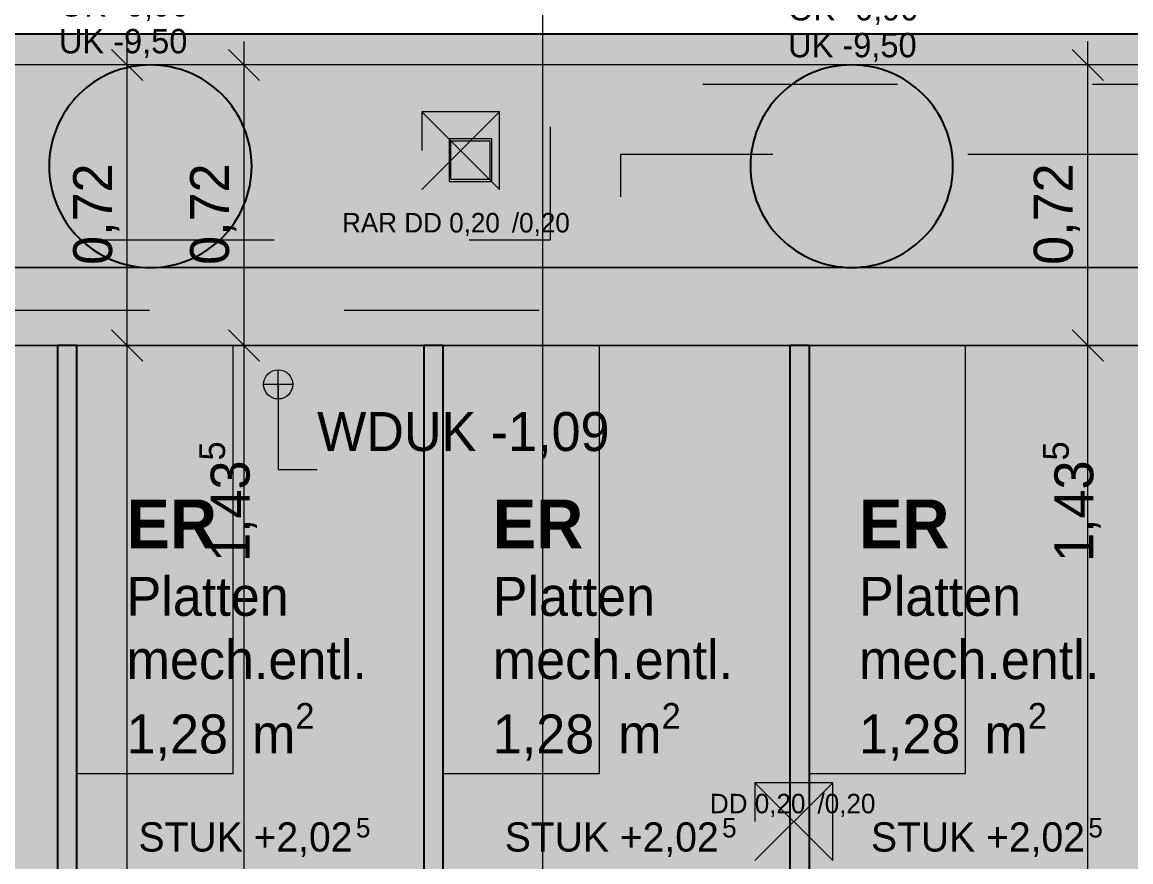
# Model space of a CAD drawing. Header units: metres. Extents: x -14 to 130, y -38 to 4.
# Drawn here: x 4.664 to 7.51, y -2.126 to 0.03 of the extents above; entities that cross this region are included whole.
import ezdxf

# ---------------------------------------------------------------- set-up
doc = ezdxf.new("R2010")
doc.units = ezdxf.units.M
doc.header["$MEASUREMENT"] = 0
doc.linetypes.add('Untersicht', pattern=[0.001, 0.0005, -0.0005])
for name, color, linetype in [('-1._KG PP_3_111 Bohrpfahl - ReGeBe', 7, 'Continuous'), ('-1._KG PP_3_111 Wand Aussen - Bohrpfahlwand 80', 7, 'Continuous'), ('-1._KG PP_3_130 Wand Innen', 7, 'Continuous'), ('-1._KG PP_3_210 Decke', 7, 'Continuous'), ('-1._KG PP_3_220 Bodenaufbau', 7, 'Continuous'), ('-1._KG PP_3_270 Deckendurchbruchsymbol', 7, 'Continuous'), ('-1._KG PP_3_520 Fixeinbauten', 7, 'Continuous'), ('-1._KG PP_3_810 Raum', 7, 'Continuous'), ('-1._KG PP_3_950 Polierplan Bemaßung', 7, 'Continuous'), ('-1._KG PP_3_Bemaßen_Sperrmaß 2D', 7, 'Continuous'), ('-1._KG PP_3_Gelände_Beschriftung Gelände', 7, 'Continuous'), ('-1._KG PP_3_Kataster Grenzen_Grundstücksgrenze', 7, 'Continuous'), ('-1._KG PP_3_Kataster Grenzpunkte_Grenzpunkt (GP) Hausecke_Kennzeichen', 7, 'Continuous'), ('-1._KG PP_3_Kataster Grenzpunkte_Grenzpunkt (GP) Zeichen im Fels_Kennzeichen', 7, 'Continuous'), ('-1._KG PP_3_Neubau_840 Baulinien', 7, 'Continuous')]:
    doc.layers.add(name, color=color, linetype=linetype)
doc.styles.add('ERSTELLTER_STIL_5', font='')
doc.styles.add('ERSTELLTER_STIL_9', font='')
doc.styles.get('ERSTELLTER_STIL_5').set_extended_font_data('Eurostile')
doc.styles.get('ERSTELLTER_STIL_9').set_extended_font_data('Eurostile', bold=True)
doc.linetypes.add('GAS', pattern='A,0,[1,415_260415_PP_VA_1_2 -1 KG1.Shx,S=0.186508,R=0,X=0,Y=0],-26.5,0', length=26.5)
doc.linetypes.add('Grenze Grundstück', pattern='A,0,[2,415_260415_PP_VA_1_2 -1 KG1.Shx,S=0.00031746,R=0,X=0,Y=0],-0.04,0', length=0.04)

msp = doc.modelspace()

# ---------------------------------------------------------------- hatches: boundary and pattern name
at = {"layer": '-1._KG PP_3_111 Bohrpfahl - ReGeBe', "linetype": 'Continuous', "lineweight": 13, "true_color": 0x3f7f02}
for points in [[(4.7335, -0.34, 0.414214), (4.9935, -0.6, 0.414214), (5.2535, -0.34, 0.414214), (4.9935, -0.08, 0.414214)], [(6.5335, -0.3399, 0.414214), (6.7935, -0.5999, 0.414214), (7.0535, -0.3399, 0.414214), (6.7935, -0.0799, 0.414214)]]:
    msp.add_hatch(color=76, dxfattribs=at).paths.add_polyline_path(points)
at = {"layer": '-1._KG PP_3_111 Wand Aussen - Bohrpfahlwand 80', "linetype": 'Continuous', "lineweight": 13, "true_color": 0xaa6446}
msp.add_hatch(color=25, dxfattribs=at).paths.add_polyline_path([(1.0654, 0), (1.0654, -0.08), (1.3934, -0.08), (3.1933, -0.08), (4.9932, -0.08), (4.9938, -0.08), (6.793, -0.08), (6.794, -0.08), (8.5929, -0.08), (8.5935, -0.0799), (8.5941, -0.08), (10.3928, -0.08), (10.3935, -0.0799), (10.3942, -0.08), (12.1927, -0.08), (12.1935, -0.0799), (12.1943, -0.08), (13.9925, -0.08), (13.9935, -0.0799), (13.9945, -0.08), (15.505, -0.08), (15.505, 0)])
at = {"layer": '-1._KG PP_3_111 Wand Aussen - Bohrpfahlwand 80', "linetype": 'Continuous', "lineweight": 13, "true_color": 0x3f7f02}
for points in [[(1.0654, -0.08), (1.0654, -0.6), (15.505, -0.6), (15.505, -0.08), (13.9945, -0.08), (14.0608, -0.0887), (14.1235, -0.1147), (14.1773, -0.156), (14.2187, -0.2099), (14.2446, -0.2726), (14.2535, -0.3399), (14.2446, -0.4072), (14.2187, -0.4699), (14.1773, -0.5237), (14.1235, -0.565), (14.0608, -0.591), (13.9935, -0.5999), (13.9262, -0.591), (13.8635, -0.565), (13.8096, -0.5237), (13.7683, -0.4699), (13.7424, -0.4072), (13.7335, -0.3399), (13.7424, -0.2726), (13.7683, -0.2099), (13.8096, -0.156), (13.8635, -0.1147), (13.9262, -0.0887), (13.9925, -0.08), (12.1943, -0.08), (12.2608, -0.0887), (12.3235, -0.1147), (12.3773, -0.156), (12.4187, -0.2099), (12.4446, -0.2726), (12.4535, -0.3399), (12.4446, -0.4072), (12.4187, -0.4699), (12.3773, -0.5237), (12.3235, -0.5651), (12.2608, -0.591), (12.1935, -0.5999), (12.1262, -0.591), (12.0635, -0.5651), (12.0096, -0.5237), (11.9683, -0.4699), (11.9424, -0.4072), (11.9335, -0.3399), (11.9424, -0.2726), (11.9683, -0.2099), (12.0096, -0.156), (12.0635, -0.1147), (12.1262, -0.0887), (12.1927, -0.08), (10.3942, -0.08), (10.4608, -0.0888), (10.5235, -0.1147), (10.5773, -0.1561), (10.6187, -0.2099), (10.6446, -0.2726), (10.6535, -0.3399), (10.6446, -0.4072), (10.6187, -0.4699), (10.5773, -0.5238), (10.5235, -0.5651), (10.4608, -0.591), (10.3935, -0.5999), (10.3262, -0.591), (10.2635, -0.5651), (10.2096, -0.5238), (10.1683, -0.4699), (10.1424, -0.4072), (10.1335, -0.3399), (10.1424, -0.2726), (10.1683, -0.2099), (10.2096, -0.1561), (10.2635, -0.1147), (10.3262, -0.0888), (10.3928, -0.08), (8.5941, -0.08), (8.6608, -0.0888), (8.7235, -0.1148), (8.7773, -0.1561), (8.8187, -0.2099), (8.8446, -0.2726), (8.8535, -0.3399), (8.8446, -0.4072), (8.8187, -0.4699), (8.7773, -0.5238), (8.7235, -0.5651), (8.6608, -0.5911), (8.5935, -0.5999), (8.5262, -0.5911), (8.4635, -0.5651), (8.4096, -0.5238), (8.3683, -0.4699), (8.3424, -0.4072), (8.3335, -0.3399), (8.3424, -0.2726), (8.3683, -0.2099), (8.4096, -0.1561), (8.4635, -0.1148), (8.5262, -0.0888), (8.5929, -0.08), (6.794, -0.08), (6.8608, -0.0888), (6.9235, -0.1148), (6.9773, -0.1561), (7.0187, -0.2099), (7.0446, -0.2726), (7.0535, -0.3399), (7.0446, -0.4072), (7.0187, -0.4699), (6.9773, -0.5238), (6.9235, -0.5651), (6.8608, -0.5911), (6.7935, -0.5999), (6.7262, -0.5911), (6.6635, -0.5651), (6.6096, -0.5238), (6.5683, -0.4699), (6.5424, -0.4072), (6.5335, -0.3399), (6.5424, -0.2726), (6.5683, -0.2099), (6.6096, -0.1561), (6.6635, -0.1148), (6.7262, -0.0888), (6.793, -0.08), (4.9938, -0.08), (5.0608, -0.0888), (5.1235, -0.1148), (5.1773, -0.1561), (5.2187, -0.21), (5.2446, -0.2727), (5.2535, -0.34), (5.2446, -0.4072), (5.2187, -0.47), (5.1773, -0.5238), (5.1235, -0.5651), (5.0608, -0.5911), (4.9935, -0.6), (4.9262, -0.5911), (4.8635, -0.5651), (4.8096, -0.5238), (4.7683, -0.47), (4.7424, -0.4072), (4.7335, -0.34), (4.7424, -0.2727), (4.7683, -0.21), (4.8096, -0.1561), (4.8635, -0.1148), (4.9262, -0.0888), (4.9932, -0.08), (3.1937, -0.08), (3.2608, -0.0888), (3.3235, -0.1148), (3.3773, -0.1561), (3.4187, -0.21), (3.4446, -0.2727), (3.4535, -0.34), (3.4446, -0.4073), (3.4187, -0.47), (3.3773, -0.5238), (3.3235, -0.5651), (3.2608, -0.5911), (3.1935, -0.6), (3.1262, -0.5911), (3.0635, -0.5651), (3.0096, -0.5238), (2.9683, -0.47), (2.9424, -0.4073), (2.9335, -0.34), (2.9424, -0.2727), (2.9683, -0.21), (3.0096, -0.1561), (3.0635, -0.1148), (3.1262, -0.0888), (3.1933, -0.08), (1.3936, -0.08), (1.4608, -0.0888), (1.5235, -0.1148), (1.5773, -0.1561), (1.6187, -0.21), (1.6446, -0.2727), (1.6535, -0.34), (1.6446, -0.4073), (1.6187, -0.47), (1.5773, -0.5238), (1.5235, -0.5652), (1.4608, -0.5911), (1.3935, -0.6), (1.3262, -0.5911), (1.2635, -0.5652), (1.2096, -0.5238), (1.1683, -0.47), (1.1424, -0.4073), (1.1335, -0.34), (1.1424, -0.2727), (1.1683, -0.21), (1.2096, -0.1561), (1.2635, -0.1148), (1.3262, -0.0888), (1.3934, -0.08)], [(15.505, -0.6), (1.0654, -0.6), (1.0654, -0.8), (15.505, -0.8)]]:
    msp.add_hatch(color=76, dxfattribs=at).paths.add_polyline_path(points)
at = {"layer": '-1._KG PP_3_130 Wand Innen', "linetype": 'Continuous', "lineweight": 0, "true_color": 0x373737}
for points in [[(4.755, -0.8), (4.755, -2.235), (4.805, -2.235), (4.805, -0.8)], [(5.695, -0.8), (5.695, -2.235), (5.745, -2.235), (5.745, -0.8)], [(6.635, -0.8), (6.635, -2.235), (6.685, -2.235), (6.685, -0.8)]]:
    msp.add_hatch(color=250, dxfattribs=at).paths.add_polyline_path(points)
at = {"layer": '-1._KG PP_3_Gelände_Beschriftung Gelände', "linetype": 'Continuous', "lineweight": 0, "true_color": 0x060c00}
h = msp.add_hatch(color=98, dxfattribs=at)
h.paths.add_polyline_path([(0.6022, -0.6), (0.6319, -8.705), (5.625, -8.705), (5.625, -3.705), (8.725, -3.705), (8.725, -5.925), (8.925, -5.925), (8.925, -5.905), (9.105, -5.905), (9.105, -4.225), (10.725, -4.225), (10.725, -5.905), (10.905, -5.905), (10.905, -6.225), (12.425, -6.225), (12.425, -9.355), (15.32, -9.355), (15.32, -8.955), (18.3552, -8.955), (18.383, -0.6)])
h.paths.add_polyline_path([(1.4029, -0.8), (1.4029, -1.4), (0.8029, -1.4), (0.8029, -0.8)], flags=0)
h.paths.add_polyline_path([(17.5774, -2.893), (17.5774, -2.293), (18.1774, -2.293), (18.1774, -2.893)], flags=0)
at = {"layer": '-1._KG PP_3_Kataster Grenzpunkte_Grenzpunkt (GP) Hausecke_Kennzeichen', "linetype": 'Continuous', "lineweight": 13, "true_color": 0xff6400}
for points in [[(5.3215, -0.9), (5.3215, -0.8625), (5.3072, -0.8654), (5.295, -0.8735), (5.2869, -0.8856), (5.284, -0.9)], [(5.3215, -0.9), (5.3215, -0.9375), (5.3359, -0.9346), (5.348, -0.9265), (5.3561, -0.9144), (5.359, -0.9)]]:
    msp.add_hatch(color=30, dxfattribs=at).paths.add_polyline_path(points)

# ---------------------------------------------------------------- linework, layer by layer
at = {"layer": '-1._KG PP_3_111 Bohrpfahl - ReGeBe', "color": 7, "linetype": 'Continuous', "lineweight": 25, "ltscale": 1000, "flags": 128}
for points in [[(4.7335, -0.34, 0.414214), (4.9935, -0.6, 0.414214), (5.2535, -0.34, 0.414214), (4.9935, -0.08, 0.414214)], [(6.5335, -0.3399, 0.414214), (6.7935, -0.5999, 0.414214), (7.0535, -0.3399, 0.414214), (6.7935, -0.0799, 0.414214)]]:
    msp.add_lwpolyline(points, format="xyb", close=True, dxfattribs=at)
at = {"layer": '-1._KG PP_3_111 Wand Aussen - Bohrpfahlwand 80', "color": 7, "linetype": 'Continuous', "lineweight": 13, "ltscale": 1000}
for p, q in [((4.9932, -0.08), (3.1937, -0.08)), ((6.793, -0.08), (4.9938, -0.08)), ((8.5929, -0.08), (6.794, -0.08))]:
    msp.add_line(p, q, dxfattribs=at)
at = {"layer": '-1._KG PP_3_111 Wand Aussen - Bohrpfahlwand 80', "color": 7, "linetype": 'Continuous', "lineweight": 18, "ltscale": 1000}
msp.add_line((1.0654, -0.6), (15.505, -0.6), dxfattribs=at)
at = {"layer": '-1._KG PP_3_111 Wand Aussen - Bohrpfahlwand 80', "color": 7, "linetype": 'Continuous', "lineweight": 13, "ltscale": 1000, "flags": 128}
msp.add_lwpolyline([(15.505, 0), (1.0654, 0)], dxfattribs=at)
at = {"layer": '-1._KG PP_3_111 Wand Aussen - Bohrpfahlwand 80', "color": 7, "linetype": 'Continuous', "lineweight": 18, "ltscale": 1000, "flags": 128}
msp.add_lwpolyline([(1.0654, -0.8), (15.505, -0.8)], dxfattribs=at)
at = {"layer": '-1._KG PP_3_130 Wand Innen', "color": 7, "linetype": 'Continuous', "lineweight": 25, "ltscale": 1000, "flags": 128}
for points in [[(4.755, -0.8), (4.755, -2.235)], [(4.805, -0.8), (4.755, -0.8)], [(4.805, -2.235), (4.805, -0.8)], [(5.695, -0.8), (5.695, -2.235)], [(5.745, -0.8), (5.695, -0.8)], [(5.745, -2.235), (5.745, -0.8)], [(6.635, -0.8), (6.635, -2.235)], [(6.685, -0.8), (6.635, -0.8)], [(6.685, -2.235), (6.685, -0.8)]]:
    msp.add_lwpolyline(points, dxfattribs=at)
at = {"layer": '-1._KG PP_3_210 Decke', "color": 7, "linetype": 'Untersicht', "lineweight": 13, "ltscale": 1000, "true_color": 0xf4f4f4, "flags": 128}
msp.add_lwpolyline([(0.1437, -3.735), (5.425, -3.735), (5.425, -3.505), (8.725, -3.505), (8.725, -0.13), (6.02, -0.13), (6.02, -0.53), (0.1319, -0.53)], close=True, dxfattribs=at)
at = {"layer": '-1._KG PP_3_220 Bodenaufbau', "color": 7, "linetype": 'Untersicht', "lineweight": 13, "ltscale": 1000, "true_color": 0xf4f4f4, "flags": 128}
msp.add_lwpolyline([(0.3237, -3.735), (8.745, -3.735), (8.745, -0.31), (6.2, -0.31), (6.2, -0.71), (0.3126, -0.71)], close=True, dxfattribs=at)
at = {"layer": '-1._KG PP_3_220 Bodenaufbau', "color": 7, "linetype": 'Continuous', "lineweight": 18, "ltscale": 1000, "flags": 128}
msp.add_lwpolyline([(3.815, -0.8), (3.815, -1.965), (0.8072, -1.965), (0.8312, -8.5021), (0.8312, -8.505), (5.425, -8.505), (5.425, -3.505), (8.925, -3.505), (8.925, -3.845), (11.105, -3.845), (11.105, -6.225), (15.12, -6.225), (15.12, -8.955), (18.1552, -8.955), (18.1754, -2.893), (17.5774, -2.893), (17.5774, -2.293), (18.1774, -2.293), (18.1824, -0.8)], close=True, dxfattribs=at)
at = {"layer": '-1._KG PP_3_270 Deckendurchbruchsymbol', "color": 7, "linetype": 'Untersicht', "lineweight": 13, "ltscale": 1000}
for p, q in [((5.69, -0.4), (5.89, -0.2)), ((5.69, -0.2), (5.89, -0.4)), ((6.545, -2.1225), (6.745, -1.9225)), ((6.545, -1.9225), (6.745, -2.1225))]:
    msp.add_line(p, q, dxfattribs=at)
at = {"layer": '-1._KG PP_3_270 Deckendurchbruchsymbol', "color": 7, "linetype": 'Untersicht', "lineweight": 13, "ltscale": 1000, "flags": 128}
for points in [[(5.89, -0.4), (5.89, -0.2), (5.69, -0.2), (5.69, -0.4)], [(6.745, -2.1225), (6.745, -1.9225), (6.545, -1.9225), (6.545, -2.1225)]]:
    msp.add_lwpolyline(points, close=True, dxfattribs=at)
at = {"layer": '-1._KG PP_3_520 Fixeinbauten', "color": 8, "linetype": 'Continuous', "lineweight": 13, "ltscale": 1000, "flags": 128}
for points in [[(5.205, -0.8), (5.205, -1.9), (4.805, -1.9), (4.805, -0.8)], [(6.145, -0.8), (6.145, -1.9), (5.745, -1.9), (5.745, -0.8)], [(7.085, -0.8), (7.085, -1.9), (6.685, -1.9), (6.685, -0.8)]]:
    msp.add_lwpolyline(points, close=True, dxfattribs=at)
at = {"layer": '-1._KG PP_3_Bemaßen_Sperrmaß 2D', "color": 5, "linetype": 'GAS', "lineweight": 0, "ltscale": 1000}
for p, q in [((6, 3), (6, -36)), ((-1.5, 0), (21, 0))]:
    msp.add_line(p, q, dxfattribs=at)
at = {"layer": '-1._KG PP_3_Gelände_Beschriftung Gelände', "color": 7, "linetype": 'Continuous', "lineweight": 13, "ltscale": 1000, "true_color": 0xf4f4f4, "flags": 128}
msp.add_lwpolyline([(0.6022, -0.6), (0.6319, -8.705), (5.625, -8.705), (5.625, -3.705), (8.725, -3.705), (8.725, -5.925), (8.925, -5.925), (8.925, -5.905), (9.105, -5.905), (9.105, -4.225), (10.725, -4.225), (10.725, -5.905), (10.905, -5.905), (10.905, -6.225), (12.425, -6.225), (12.425, -9.355), (15.32, -9.355), (15.32, -8.955), (18.3552, -8.955), (18.383, -0.6)], close=True, dxfattribs=at)
at = {"layer": '-1._KG PP_3_Kataster Grenzen_Grundstücksgrenze', "color": 8, "linetype": 'Continuous', "lineweight": 13, "ltscale": 1000}
msp.add_line((0.12, 0), (14.91, -0.0004), dxfattribs=at)
at = {"layer": '-1._KG PP_3_Kataster Grenzpunkte_Grenzpunkt (GP) Hausecke_Kennzeichen', "color": 76, "linetype": 'Continuous', "lineweight": 13, "ltscale": 1000, "true_color": 0x3f7f02}
for p, q in [((4.9339, -0.08), (4.9339, -0.02)), ((4.9739, -0.12), (4.8939, -0.04)), ((5.0089, -0.08), (4.8589, -0.08)), ((4.9339, -0.8), (4.9339, -0.08)), ((4.8939, -0.76), (4.9739, -0.84)), ((5.0089, -0.8), (4.8589, -0.8)), ((4.9339, -6.045), (4.9339, -0.8))]:
    msp.add_line(p, q, dxfattribs=at)
at = {"layer": '-1._KG PP_3_Kataster Grenzpunkte_Grenzpunkt (GP) Hausecke_Kennzeichen', "color": 6, "linetype": 'Continuous', "lineweight": 13, "ltscale": 1000, "true_color": 0xfb02fe}
for p, q in [((5.2339, -0.08), (5.2339, -0.02)), ((7.3995, -0.08), (7.3995, -0.02)), ((5.2739, -0.12), (5.1939, -0.04)), ((7.4395, -0.12), (7.3595, -0.04)), ((5.3089, -0.08), (5.1589, -0.08)), ((5.2339, -0.8), (5.2339, -0.08)), ((7.4745, -0.08), (7.3245, -0.08)), ((7.3995, -0.8), (7.3995, -0.08)), ((5.1939, -0.76), (5.2739, -0.84)), ((7.3595, -0.76), (7.4395, -0.84)), ((5.3089, -0.8), (5.1589, -0.8)), ((5.2339, -2.235), (5.2339, -0.8)), ((7.4745, -0.8), (7.3245, -0.8)), ((7.3995, -2.235), (7.3995, -0.8))]:
    msp.add_line(p, q, dxfattribs=at)
at = {"layer": '-1._KG PP_3_Kataster Grenzpunkte_Grenzpunkt (GP) Hausecke_Kennzeichen', "color": 30, "linetype": 'Continuous', "lineweight": 13, "ltscale": 1000, "true_color": 0xff6400}
for p, q in [((5.3215, -0.9375), (5.3215, -0.8625)), ((5.359, -0.9), (5.284, -0.9)), ((5.3215, -0.9), (5.3215, -1.1186)), ((5.3215, -1.1186), (5.4215, -1.1186))]:
    msp.add_line(p, q, dxfattribs=at)
msp.add_circle((5.3215, -0.9), 0.0375, dxfattribs=at)
at = {"layer": '-1._KG PP_3_Kataster Grenzpunkte_Grenzpunkt (GP) Zeichen im Fels_Kennzeichen', "color": 171, "linetype": 'Untersicht', "lineweight": 13, "ltscale": 1000, "true_color": 0x6c6cff, "flags": 128}
for points in [[(5.76, -0.3794), (5.87, -0.3794), (5.87, -0.2694), (5.76, -0.2694)], [(5.765, -0.2744), (5.865, -0.2744), (5.865, -0.3744), (5.765, -0.3744)]]:
    msp.add_lwpolyline(points, close=True, dxfattribs=at)
at = {"layer": '-1._KG PP_3_Neubau_840 Baulinien', "color": 1, "linetype": 'Continuous', "lineweight": 25, "ltscale": 1000, "true_color": 0xfb0106, "flags": 128}
msp.add_lwpolyline([(-3.9335, 0.0223), (0, 0), (18.985, 0), (22.8486, -0.0032)], dxfattribs=at)
at = {"layer": '-1._KG PP_3_Neubau_840 Baulinien', "color": 76, "linetype": 'Grenze Grundstück', "lineweight": 13, "ltscale": 1000, "true_color": 0x3f7f02, "flags": 128}
msp.add_lwpolyline([(0, -0.0002), (18.985, -0.0012), (18.935, -15), (18.9, -21.365), (18.85, -31.325), (0.0665, -34.0269), (0.065, -21.365), (0.055, -15)], close=True, dxfattribs=at)

# ---------------------------------------------------------------- texts
at = {"layer": '-1._KG PP_3_130 Wand Innen', "color": 7, "linetype": 'Continuous', "lineweight": 13, "attachment_point": 9, "style": 'ERSTELLTER_STIL_5'}
for s, insert, char_height in [('\\A1;{\\pqr;\\pt0;\\fEurostile|b0|i0|c0|p0;\\W1.000000;5}', (5.5582, -2.0636), 0.05), ('\\A1;{\\pqr;\\pt0;\\fEurostile|b0|i0|c0|p0;\\W1.000000;5}', (6.4982, -2.0636), 0.05), ('\\A1;{\\pqr;\\pt0;\\fEurostile|b0|i0|c0|p0;\\W1.000000;5}', (7.4382, -2.0636), 0.05), ('\\A1;{\\pqr;\\pt0;\\fEurostile|b0|i0|c0|p0;\\W1.000000;STUK +2,02}', (5.5122, -2.1132), 0.075), ('\\A1;{\\pqr;\\pt0;\\fEurostile|b0|i0|c0|p0;\\W1.000000;STUK +2,02}', (6.4522, -2.1132), 0.075), ('\\A1;{\\pqr;\\pt0;\\fEurostile|b0|i0|c0|p0;\\W1.000000;STUK +2,02}', (7.3922, -2.1132), 0.075)]:
    msp.add_mtext(s, dxfattribs=dict(at, insert=insert, char_height=char_height))
at = {"layer": '-1._KG PP_3_270 Deckendurchbruchsymbol', "color": 1, "linetype": 'Continuous', "lineweight": 0, "char_height": 0.05, "attachment_point": 8, "style": 'ERSTELLTER_STIL_5'}
for s, insert in [('\\A1;{\\pqc;\\pt0;\\fEurostile|b0|i0|c0|p0;\\W1.000000;RAR DD 0,20\\fEurostile|b0|i0|c0|p0;\\W1.000000;\\A1{\\H.66x;\\S^  ;}\\fEurostile|b0|i0|c0|p0;\\W1.000000; /0,20\\fEurostile|b0|i0|c0|p0;\\W1.000000;\\A1{\\H.66x;\\S^  ;}\\fEurostile|b0|i0|c0|p0;\\W1.000000;\\fEurostile|b0|i0|c0|p0;\\W1.000000;\\A1{\\H.66x;\\S^  ;}}', (5.79, -0.5246)), ('\\A1;{\\pqc;\\pt0;\\fEurostile|b0|i0|c0|p0;\\W1.000000; DD 0,20\\fEurostile|b0|i0|c0|p0;\\W1.000000;\\A1{\\H.66x;\\S^  ;}\\fEurostile|b0|i0|c0|p0;\\W1.000000; /0,20\\fEurostile|b0|i0|c0|p0;\\W1.000000;\\A1{\\H.66x;\\S^  ;}\\fEurostile|b0|i0|c0|p0;\\W1.000000;\\fEurostile|b0|i0|c0|p0;\\W1.000000;\\A1{\\H.66x;\\S^  ;}}', (6.645, -2.0156))]:
    msp.add_mtext(s, dxfattribs=dict(at, insert=insert))
at = {"layer": '-1._KG PP_3_810 Raum', "color": 7, "linetype": 'Continuous', "lineweight": 13, "attachment_point": 1}
for s, insert, char_height, style in [('\\A1;{\\pql;\\pt0;\\fEurostile|b1|i0|c0|p0;\\W1.000000;ER}', (4.9323, -1.1956), 0.125, 'ERSTELLTER_STIL_9'), ('\\A1;{\\pql;\\pt0;\\fEurostile|b1|i0|c0|p0;\\W1.000000;ER}', (5.8723, -1.1956), 0.125, 'ERSTELLTER_STIL_9'), ('\\A1;{\\pql;\\pt0;\\fEurostile|b1|i0|c0|p0;\\W1.000000;ER}', (6.8123, -1.1956), 0.125, 'ERSTELLTER_STIL_9'), ('\\A1;{\\pql;\\pt0;\\fEurostile|b0|i0|c0|p0;\\W1.000000;Platten}', (4.9323, -1.3941), 0.1, 'ERSTELLTER_STIL_5'), ('\\A1;{\\pql;\\pt0;\\fEurostile|b0|i0|c0|p0;\\W1.000000;Platten}', (5.8723, -1.3941), 0.1, 'ERSTELLTER_STIL_5'), ('\\A1;{\\pql;\\pt0;\\fEurostile|b0|i0|c0|p0;\\W1.000000;Platten}', (6.8123, -1.3941), 0.1, 'ERSTELLTER_STIL_5'), ('\\A1;{\\pql;\\pt0;\\fEurostile|b0|i0|c0|p0;\\W1.000000;mech.entl.}', (4.9323, -1.5566), 0.1, 'ERSTELLTER_STIL_5'), ('\\A1;{\\pql;\\pt0;\\fEurostile|b0|i0|c0|p0;\\W1.000000;mech.entl.}', (5.8723, -1.5566), 0.1, 'ERSTELLTER_STIL_5'), ('\\A1;{\\pql;\\pt0;\\fEurostile|b0|i0|c0|p0;\\W1.000000;mech.entl.}', (6.8123, -1.5566), 0.1, 'ERSTELLTER_STIL_5'), ('\\A1;{\\pql;\\pt0,0.05;\\fEurostile|b0|i0|c0|p0;\\W1.000000;1,28\\fEurostile|b0|i0|c0|p0;\\W1.000000;\\A1{\\H.66x;\\S^  ;}\\fEurostile|b0|i0|c0|p0;\\W1.000000; m\\fEurostile|b0|i0|c0|p0;\\W1.000000;\\A1{\\H.66x;\\S2^  ;}}', (4.9323, -1.7181), 0.1, 'ERSTELLTER_STIL_5'), ('\\A1;{\\pql;\\pt0,0.05;\\fEurostile|b0|i0|c0|p0;\\W1.000000;1,28\\fEurostile|b0|i0|c0|p0;\\W1.000000;\\A1{\\H.66x;\\S^  ;}\\fEurostile|b0|i0|c0|p0;\\W1.000000; m\\fEurostile|b0|i0|c0|p0;\\W1.000000;\\A1{\\H.66x;\\S2^  ;}}', (5.8723, -1.7181), 0.1, 'ERSTELLTER_STIL_5'), ('\\A1;{\\pql;\\pt0,0.05;\\fEurostile|b0|i0|c0|p0;\\W1.000000;1,28\\fEurostile|b0|i0|c0|p0;\\W1.000000;\\A1{\\H.66x;\\S^  ;}\\fEurostile|b0|i0|c0|p0;\\W1.000000; m\\fEurostile|b0|i0|c0|p0;\\W1.000000;\\A1{\\H.66x;\\S2^  ;}}', (6.8123, -1.7181), 0.1, 'ERSTELLTER_STIL_5')]:
    msp.add_mtext(s, dxfattribs=dict(at, insert=insert, char_height=char_height, style=style))
at = {"layer": '-1._KG PP_3_950 Polierplan Bemaßung', "color": 76, "linetype": 'Continuous', "lineweight": 13, "true_color": 0x3f7f02, "insert": (4.9139, -0.5932), "char_height": 0.1, "width": 0.306373, "attachment_point": 7, "rotation": 90, "style": 'ERSTELLTER_STIL_5'}
msp.add_mtext('\\A1;{\\pql;\\fEurostile|b0|i0|c0|p0;\\W1.000000;0,72}', dxfattribs=at)
at = {"layer": '-1._KG PP_3_950 Polierplan Bemaßung', "color": 6, "linetype": 'Continuous', "lineweight": 13, "true_color": 0xfb02fe, "char_height": 0.1, "width": 0.306373, "attachment_point": 7, "rotation": 90, "style": 'ERSTELLTER_STIL_5'}
for insert in [(5.2139, -0.5932), (7.3795, -0.5932)]:
    msp.add_mtext('\\A1;{\\pql;\\fEurostile|b0|i0|c0|p0;\\W1.000000;0,72}', dxfattribs=dict(at, insert=insert))
at = {"layer": '-1._KG PP_3_Kataster Grenzpunkte_Grenzpunkt (GP) Hausecke_Kennzeichen', "color": 7, "linetype": 'Continuous', "lineweight": 13, "char_height": 0.0875, "attachment_point": 7, "line_spacing_factor": 0.907049, "style": 'ERSTELLTER_STIL_5'}
for s, insert in [('\\A1;{\\pql;\\fEurostile|b0|i0|c0|p0;\\W1.000000;Pfahl 03\\P\\pql;\\fEurostile|b0|i0|c0|p0;\\H0.714286x;\\W1.000000;Ø \\fEurostile|b0|i0|c0|p0;\\W1.000000;0,52\\fEurostile|b0|i0|c0|p0;\\W1.000000;m\\P\\pql;\\fEurostile|b0|i0|c0|p0;\\W1.000000;OK \\fEurostile|b0|i0|c0|p0;\\W1.000000;-0,90\\P\\pql;\\fEurostile|b0|i0|c0|p0;\\W1.000000;UK \\fEurostile|b0|i0|c0|p0;\\W1.000000;-9,50}', (4.7587, -0.0618)), ('\\A1;{\\pql;\\fEurostile|b0|i0|c0|p0;\\W1.000000;Pfahl 04\\P\\pql;\\fEurostile|b0|i0|c0|p0;\\H0.714286x;\\W1.000000;Ø \\fEurostile|b0|i0|c0|p0;\\W1.000000;0,52\\fEurostile|b0|i0|c0|p0;\\W1.000000;m\\P\\pql;\\fEurostile|b0|i0|c0|p0;\\W1.000000;OK \\fEurostile|b0|i0|c0|p0;\\W1.000000;-0,90\\P\\pql;\\fEurostile|b0|i0|c0|p0;\\W1.000000;UK \\fEurostile|b0|i0|c0|p0;\\W1.000000;-9,50}', (6.6304, -0.0719))]:
    msp.add_mtext(s, dxfattribs=dict(at, insert=insert))
at = {"layer": '-1._KG PP_3_Kataster Grenzpunkte_Grenzpunkt (GP) Hausecke_Kennzeichen', "color": 30, "linetype": 'Continuous', "lineweight": 13, "true_color": 0xff6400, "insert": (5.4215, -1.0896), "char_height": 0.1, "attachment_point": 7, "style": 'ERSTELLTER_STIL_5'}
msp.add_mtext('\\A1;{\\pql;\\fEurostile|b0|i0|c0|p0;\\W1.000000;WD\\fEurostile|b0|i0|c0|p0;\\W1.000000;UK \\fEurostile|b0|i0|c0|p0;\\W1.000000;-1,09}', dxfattribs=at)
at = {"layer": '-1._KG PP_3_Kataster Grenzpunkte_Grenzpunkt (GP) Hausecke_Kennzeichen', "color": 6, "linetype": 'Continuous', "lineweight": 13, "true_color": 0xfb02fe, "char_height": 0.1, "attachment_point": 7, "rotation": 90, "style": 'ERSTELLTER_STIL_5'}
for insert in [(5.2775, -1.3556), (7.443, -1.3556)]:
    msp.add_mtext('\\A1;{\\pql;\\fEurostile|b0|i0|c0|p0;\\W1.000000;1,43\\fEurostile|b0|i0|c0|p0;\\W1.000000;\\A1{\\H.66x;\\S5^  ;}}', dxfattribs=dict(at, insert=insert))

doc.saveas('drawing.dxf')
